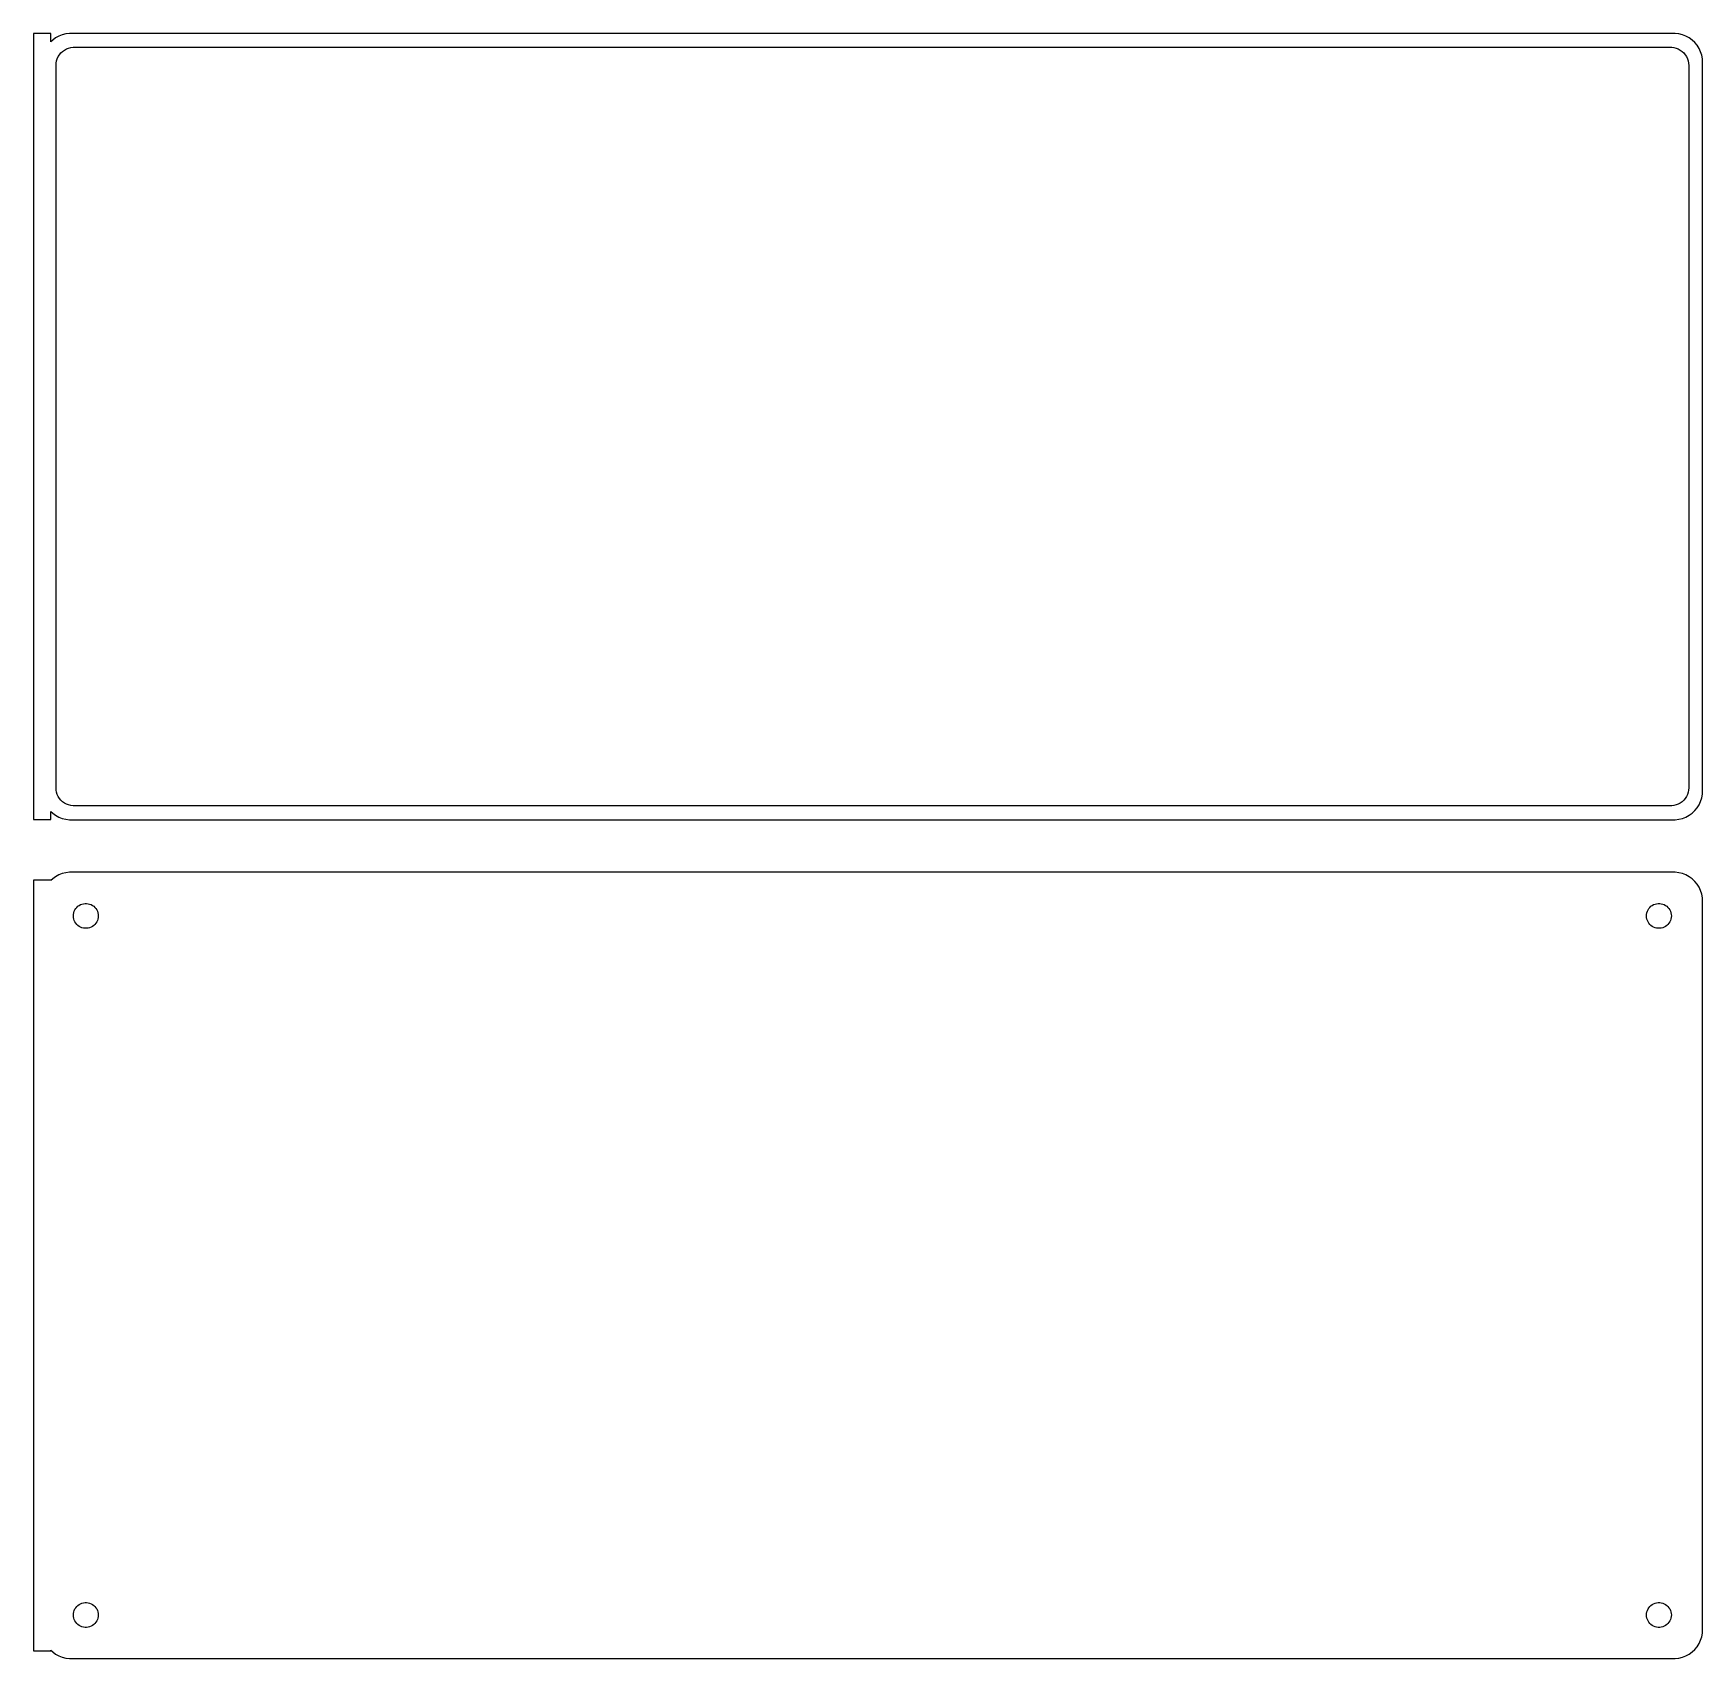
# Model space of a CAD drawing. Header units: metres. Extents: x -144 to 142, y 221 to 499.
import ezdxf

# ---------------------------------------------------------------- set-up
doc = ezdxf.new("R2010")
doc.units = ezdxf.units.M

msp = doc.modelspace()

# ---------------------------------------------------------------- linework, layer by layer
for p, q in [((-141, 499.479), (-144, 499.479)), ((-144, 499.479), (-144, 364.521)), ((-141, 498.059), (-141, 499.479)), ((-140.179, 498.722), (-140.687, 498.353)), ((-139.629, 499.024), (-140.179, 498.722)), ((-139.045, 499.255), (-139.629, 499.024)), ((-138.437, 499.411), (-139.045, 499.255)), ((-137.814, 499.49), (-138.437, 499.411)), ((137.814, 499.49), (-137.814, 499.49)), ((138.437, 499.411), (137.814, 499.49)), ((139.045, 499.255), (138.437, 499.411)), ((139.629, 499.024), (139.045, 499.255)), ((140.179, 498.722), (139.629, 499.024)), ((140.687, 498.353), (140.179, 498.722)), ((-140.687, 498.353), (-141, 498.059)), ((-139.728, 495.5), (-139.518, 495.83)), ((-139.518, 495.83), (-139.269, 496.131)), ((-139.269, 496.131), (-138.984, 496.399)), ((-138.984, 496.399), (-138.668, 496.628)), ((-138.668, 496.628), (-138.325, 496.817)), ((-138.325, 496.817), (-137.962, 496.961)), ((-137.962, 496.961), (-137.583, 497.058)), ((-137.583, 497.058), (-137.195, 497.107)), ((-137.195, 497.107), (137.195, 497.107)), ((137.195, 497.107), (137.583, 497.058)), ((137.583, 497.058), (137.962, 496.961)), ((137.962, 496.961), (138.325, 496.817)), ((138.325, 496.817), (138.668, 496.628)), ((138.668, 496.628), (138.984, 496.399)), ((138.984, 496.399), (139.269, 496.131)), ((139.269, 496.131), (139.518, 495.83)), ((139.518, 495.83), (139.728, 495.5)), ((141.145, 497.923), (140.687, 498.353)), ((141.545, 497.439), (141.145, 497.923)), ((141.882, 496.909), (141.545, 497.439)), ((142.149, 496.341), (141.882, 496.909)), ((142.343, 495.743), (142.149, 496.341)), ((142.461, 495.127), (142.343, 495.743)), ((-140.113, 494), (-140.088, 494.39)), ((-140.113, 370), (-140.113, 494)), ((-140.088, 494.39), (-140.015, 494.774)), ((-140.015, 494.774), (-139.894, 495.146)), ((-139.894, 495.146), (-139.728, 495.5)), ((139.728, 495.5), (139.894, 495.146)), ((139.894, 495.146), (140.015, 494.774)), ((140.015, 494.774), (140.088, 494.39)), ((140.088, 494.39), (140.113, 494)), ((140.113, 494), (140.113, 370)), ((142.5, 494.5), (142.461, 495.127)), ((142.5, 369.5), (142.5, 494.5)), ((-140.088, 369.61), (-140.113, 370)), ((-140.015, 369.226), (-140.088, 369.61)), ((140.088, 369.61), (140.015, 369.226)), ((140.113, 370), (140.088, 369.61)), ((-139.894, 368.854), (-140.015, 369.226)), ((-139.728, 368.5), (-139.894, 368.854)), ((-139.518, 368.17), (-139.728, 368.5)), ((-139.269, 367.869), (-139.518, 368.17)), ((-138.984, 367.601), (-139.269, 367.869)), ((-138.668, 367.372), (-138.984, 367.601)), ((-138.325, 367.183), (-138.668, 367.372)), ((-137.962, 367.039), (-138.325, 367.183)), ((-137.583, 366.942), (-137.962, 367.039)), ((-137.195, 366.893), (-137.583, 366.942)), ((137.195, 366.893), (-137.195, 366.893)), ((137.583, 366.942), (137.195, 366.893)), ((137.962, 367.039), (137.583, 366.942)), ((138.325, 367.183), (137.962, 367.039)), ((138.668, 367.372), (138.325, 367.183)), ((138.984, 367.601), (138.668, 367.372)), ((139.269, 367.869), (138.984, 367.601)), ((139.518, 368.17), (139.269, 367.869)), ((139.728, 368.5), (139.518, 368.17)), ((139.894, 368.854), (139.728, 368.5)), ((140.015, 369.226), (139.894, 368.854)), ((141.545, 366.561), (141.882, 367.091)), ((141.882, 367.091), (142.149, 367.659)), ((142.149, 367.659), (142.343, 368.257)), ((142.343, 368.257), (142.461, 368.873)), ((142.461, 368.873), (142.5, 369.5)), ((-144, 364.521), (-141, 364.521)), ((-141, 364.521), (-141, 365.941)), ((-141, 365.941), (-140.687, 365.647)), ((-140.687, 365.647), (-140.179, 365.278)), ((-140.179, 365.278), (-139.629, 364.976)), ((-139.629, 364.976), (-139.045, 364.745)), ((-139.045, 364.745), (-138.437, 364.589)), ((-138.437, 364.589), (-137.814, 364.51)), ((-137.814, 364.51), (137.814, 364.51)), ((137.814, 364.51), (138.437, 364.589)), ((138.437, 364.589), (139.045, 364.745)), ((139.045, 364.745), (139.629, 364.976)), ((139.629, 364.976), (140.179, 365.278)), ((140.179, 365.278), (140.687, 365.647)), ((140.687, 365.647), (141.145, 366.077)), ((141.145, 366.077), (141.545, 366.561)), ((-138.437, 355.411), (-139.045, 355.255)), ((-137.814, 355.49), (-138.437, 355.411)), ((137.814, 355.49), (-137.814, 355.49)), ((138.437, 355.411), (137.814, 355.49)), ((139.045, 355.255), (138.437, 355.411)), ((-141, 354.153), (-144, 354.153)), ((-144, 354.153), (-144, 221.847)), ((-140.687, 354.353), (-141, 354.059)), ((-141, 354.059), (-141, 354.153)), ((-140.179, 354.722), (-140.687, 354.353)), ((-139.629, 355.024), (-140.179, 354.722)), ((-139.045, 355.255), (-139.629, 355.024)), ((139.629, 355.024), (139.045, 355.255)), ((140.179, 354.722), (139.629, 355.024)), ((140.687, 354.353), (140.179, 354.722)), ((141.145, 353.923), (140.687, 354.353)), ((141.545, 353.439), (141.145, 353.923)), ((141.882, 352.909), (141.545, 353.439)), ((142.149, 352.341), (141.882, 352.909)), ((-136.557, 349.462), (-136.361, 349.645)), ((-136.361, 349.645), (-136.144, 349.803)), ((-136.144, 349.803), (-135.909, 349.932)), ((-135.909, 349.932), (-135.66, 350.031)), ((-135.66, 350.031), (-135.4, 350.097)), ((-135.4, 350.097), (-135.134, 350.131)), ((-135.134, 350.131), (-134.866, 350.131)), ((-134.866, 350.131), (-134.6, 350.097)), ((-134.6, 350.097), (-134.34, 350.031)), ((-134.34, 350.031), (-134.091, 349.932)), ((-134.091, 349.932), (-133.856, 349.803)), ((-133.856, 349.803), (-133.639, 349.645)), ((-133.639, 349.645), (-133.443, 349.462)), ((133.443, 349.462), (133.639, 349.645)), ((133.639, 349.645), (133.856, 349.803)), ((133.856, 349.803), (134.091, 349.932)), ((134.091, 349.932), (134.34, 350.031)), ((134.34, 350.031), (134.6, 350.097)), ((134.6, 350.097), (134.866, 350.131)), ((134.866, 350.131), (135.134, 350.131)), ((135.134, 350.131), (135.4, 350.097)), ((135.4, 350.097), (135.66, 350.031)), ((135.66, 350.031), (135.909, 349.932)), ((135.909, 349.932), (136.144, 349.803)), ((136.144, 349.803), (136.361, 349.645)), ((136.361, 349.645), (136.557, 349.462)), ((142.343, 351.743), (142.149, 352.341)), ((142.461, 351.127), (142.343, 351.743)), ((142.5, 350.5), (142.461, 351.127)), ((142.5, 225.5), (142.5, 350.5)), ((-137.135, 348), (-137.118, 348.268)), ((-137.118, 347.732), (-137.135, 348)), ((-137.118, 348.268), (-137.068, 348.531)), ((-137.068, 347.469), (-137.118, 347.732)), ((-137.068, 348.531), (-136.985, 348.786)), ((-136.985, 347.214), (-137.068, 347.469)), ((-136.985, 348.786), (-136.871, 349.029)), ((-136.871, 346.971), (-136.985, 347.214)), ((-136.871, 349.029), (-136.727, 349.255)), ((-136.727, 346.745), (-136.871, 346.971)), ((-136.727, 349.255), (-136.557, 349.462)), ((-136.557, 346.538), (-136.727, 346.745)), ((-133.443, 349.462), (-133.273, 349.255)), ((-133.273, 346.745), (-133.443, 346.538)), ((-133.273, 349.255), (-133.129, 349.029)), ((-133.129, 346.971), (-133.273, 346.745)), ((-133.129, 349.029), (-133.015, 348.786)), ((-133.015, 347.214), (-133.129, 346.971)), ((-133.015, 348.786), (-132.932, 348.531)), ((-132.932, 347.469), (-133.015, 347.214)), ((-132.932, 348.531), (-132.882, 348.268)), ((-132.882, 347.732), (-132.932, 347.469)), ((-132.882, 348.268), (-132.865, 348)), ((-132.865, 348), (-132.882, 347.732)), ((132.865, 348), (132.882, 348.268)), ((132.882, 347.732), (132.865, 348)), ((132.882, 348.268), (132.932, 348.531)), ((132.932, 347.469), (132.882, 347.732)), ((132.932, 348.531), (133.015, 348.786)), ((133.015, 347.214), (132.932, 347.469)), ((133.015, 348.786), (133.129, 349.029)), ((133.129, 346.971), (133.015, 347.214)), ((133.129, 349.029), (133.273, 349.255)), ((133.273, 346.745), (133.129, 346.971)), ((133.273, 349.255), (133.443, 349.462)), ((133.443, 346.538), (133.273, 346.745)), ((136.557, 349.462), (136.727, 349.255)), ((136.727, 346.745), (136.557, 346.538)), ((136.727, 349.255), (136.871, 349.029)), ((136.871, 346.971), (136.727, 346.745)), ((136.871, 349.029), (136.985, 348.786)), ((136.985, 347.214), (136.871, 346.971)), ((136.985, 348.786), (137.068, 348.531)), ((137.068, 347.469), (136.985, 347.214)), ((137.068, 348.531), (137.118, 348.268)), ((137.118, 347.732), (137.068, 347.469)), ((137.118, 348.268), (137.135, 348)), ((137.135, 348), (137.118, 347.732)), ((-136.361, 346.355), (-136.557, 346.538)), ((-136.144, 346.197), (-136.361, 346.355)), ((-135.909, 346.068), (-136.144, 346.197)), ((-135.66, 345.969), (-135.909, 346.068)), ((-135.4, 345.903), (-135.66, 345.969)), ((-135.134, 345.869), (-135.4, 345.903)), ((-134.866, 345.869), (-135.134, 345.869)), ((-134.6, 345.903), (-134.866, 345.869)), ((-134.34, 345.969), (-134.6, 345.903)), ((-134.091, 346.068), (-134.34, 345.969)), ((-133.856, 346.197), (-134.091, 346.068)), ((-133.639, 346.355), (-133.856, 346.197)), ((-133.443, 346.538), (-133.639, 346.355)), ((133.639, 346.355), (133.443, 346.538)), ((133.856, 346.197), (133.639, 346.355)), ((134.091, 346.068), (133.856, 346.197)), ((134.34, 345.969), (134.091, 346.068)), ((134.6, 345.903), (134.34, 345.969)), ((134.866, 345.869), (134.6, 345.903)), ((135.134, 345.869), (134.866, 345.869)), ((135.4, 345.903), (135.134, 345.869)), ((135.66, 345.969), (135.4, 345.903)), ((135.909, 346.068), (135.66, 345.969)), ((136.144, 346.197), (135.909, 346.068)), ((136.361, 346.355), (136.144, 346.197)), ((136.557, 346.538), (136.361, 346.355)), ((-136.871, 229.029), (-136.727, 229.255)), ((-136.727, 229.255), (-136.557, 229.462)), ((-136.557, 229.462), (-136.361, 229.645)), ((-136.361, 229.645), (-136.144, 229.803)), ((-136.144, 229.803), (-135.909, 229.932)), ((-135.909, 229.932), (-135.66, 230.031)), ((-135.66, 230.031), (-135.4, 230.097)), ((-135.4, 230.097), (-135.134, 230.131)), ((-135.134, 230.131), (-134.866, 230.131)), ((-134.866, 230.131), (-134.6, 230.097)), ((-134.6, 230.097), (-134.34, 230.031)), ((-134.34, 230.031), (-134.091, 229.932)), ((-134.091, 229.932), (-133.856, 229.803)), ((-133.856, 229.803), (-133.639, 229.645)), ((-133.639, 229.645), (-133.443, 229.462)), ((-133.443, 229.462), (-133.273, 229.255)), ((-133.273, 229.255), (-133.129, 229.029)), ((133.129, 229.029), (133.273, 229.255)), ((133.273, 229.255), (133.443, 229.462)), ((133.443, 229.462), (133.639, 229.645)), ((133.639, 229.645), (133.856, 229.803)), ((133.856, 229.803), (134.091, 229.932)), ((134.091, 229.932), (134.34, 230.031)), ((134.34, 230.031), (134.6, 230.097)), ((134.6, 230.097), (134.866, 230.131)), ((134.866, 230.131), (135.134, 230.131)), ((135.134, 230.131), (135.4, 230.097)), ((135.4, 230.097), (135.66, 230.031)), ((135.66, 230.031), (135.909, 229.932)), ((135.909, 229.932), (136.144, 229.803)), ((136.144, 229.803), (136.361, 229.645)), ((136.361, 229.645), (136.557, 229.462)), ((136.557, 229.462), (136.727, 229.255)), ((136.727, 229.255), (136.871, 229.029)), ((-137.135, 228), (-137.118, 228.268)), ((-137.118, 227.732), (-137.135, 228)), ((-137.118, 228.268), (-137.068, 228.531)), ((-137.068, 227.469), (-137.118, 227.732)), ((-137.068, 228.531), (-136.985, 228.786)), ((-136.985, 227.214), (-137.068, 227.469)), ((-136.985, 228.786), (-136.871, 229.029)), ((-136.871, 226.971), (-136.985, 227.214)), ((-136.727, 226.745), (-136.871, 226.971)), ((-136.557, 226.538), (-136.727, 226.745)), ((-136.361, 226.355), (-136.557, 226.538)), ((-136.144, 226.197), (-136.361, 226.355)), ((-133.639, 226.355), (-133.856, 226.197)), ((-133.443, 226.538), (-133.639, 226.355)), ((-133.273, 226.745), (-133.443, 226.538)), ((-133.129, 226.971), (-133.273, 226.745)), ((-133.129, 229.029), (-133.015, 228.786)), ((-133.015, 227.214), (-133.129, 226.971)), ((-133.015, 228.786), (-132.932, 228.531)), ((-132.932, 227.469), (-133.015, 227.214)), ((-132.932, 228.531), (-132.882, 228.268)), ((-132.882, 227.732), (-132.932, 227.469)), ((-132.882, 228.268), (-132.865, 228)), ((-132.865, 228), (-132.882, 227.732)), ((132.865, 228), (132.882, 228.268)), ((132.882, 227.732), (132.865, 228)), ((132.882, 228.268), (132.932, 228.531)), ((132.932, 227.469), (132.882, 227.732)), ((132.932, 228.531), (133.015, 228.786)), ((133.015, 227.214), (132.932, 227.469)), ((133.015, 228.786), (133.129, 229.029)), ((133.129, 226.971), (133.015, 227.214)), ((133.273, 226.745), (133.129, 226.971)), ((133.443, 226.538), (133.273, 226.745)), ((133.639, 226.355), (133.443, 226.538)), ((133.856, 226.197), (133.639, 226.355)), ((136.361, 226.355), (136.144, 226.197)), ((136.557, 226.538), (136.361, 226.355)), ((136.727, 226.745), (136.557, 226.538)), ((136.871, 226.971), (136.727, 226.745)), ((136.871, 229.029), (136.985, 228.786)), ((136.985, 227.214), (136.871, 226.971)), ((136.985, 228.786), (137.068, 228.531)), ((137.068, 227.469), (136.985, 227.214)), ((137.068, 228.531), (137.118, 228.268)), ((137.118, 227.732), (137.068, 227.469)), ((137.118, 228.268), (137.135, 228)), ((137.135, 228), (137.118, 227.732)), ((-135.909, 226.068), (-136.144, 226.197)), ((-135.66, 225.969), (-135.909, 226.068)), ((-135.4, 225.903), (-135.66, 225.969)), ((-135.134, 225.869), (-135.4, 225.903)), ((-134.866, 225.869), (-135.134, 225.869)), ((-134.6, 225.903), (-134.866, 225.869)), ((-134.34, 225.969), (-134.6, 225.903)), ((-134.091, 226.068), (-134.34, 225.969)), ((-133.856, 226.197), (-134.091, 226.068)), ((134.091, 226.068), (133.856, 226.197)), ((134.34, 225.969), (134.091, 226.068)), ((134.6, 225.903), (134.34, 225.969)), ((134.866, 225.869), (134.6, 225.903)), ((135.134, 225.869), (134.866, 225.869)), ((135.4, 225.903), (135.134, 225.869)), ((135.66, 225.969), (135.4, 225.903)), ((135.909, 226.068), (135.66, 225.969)), ((136.144, 226.197), (135.909, 226.068)), ((141.882, 223.091), (142.149, 223.659)), ((142.149, 223.659), (142.343, 224.257)), ((142.343, 224.257), (142.461, 224.873)), ((142.461, 224.873), (142.5, 225.5)), ((-144, 221.847), (-141, 221.847)), ((-141, 221.847), (-141, 221.941)), ((-141, 221.941), (-140.687, 221.647)), ((-140.687, 221.647), (-140.179, 221.278)), ((-140.179, 221.278), (-139.629, 220.976)), ((-139.629, 220.976), (-139.045, 220.745)), ((-139.045, 220.745), (-138.437, 220.589)), ((138.437, 220.589), (139.045, 220.745)), ((139.045, 220.745), (139.629, 220.976)), ((139.629, 220.976), (140.179, 221.278)), ((140.179, 221.278), (140.687, 221.647)), ((140.687, 221.647), (141.145, 222.077)), ((141.145, 222.077), (141.545, 222.561)), ((141.545, 222.561), (141.882, 223.091)), ((-138.437, 220.589), (-137.814, 220.51)), ((-137.814, 220.51), (137.814, 220.51)), ((137.814, 220.51), (138.437, 220.589))]:
    msp.add_line(p, q)

doc.saveas('drawing.dxf')
